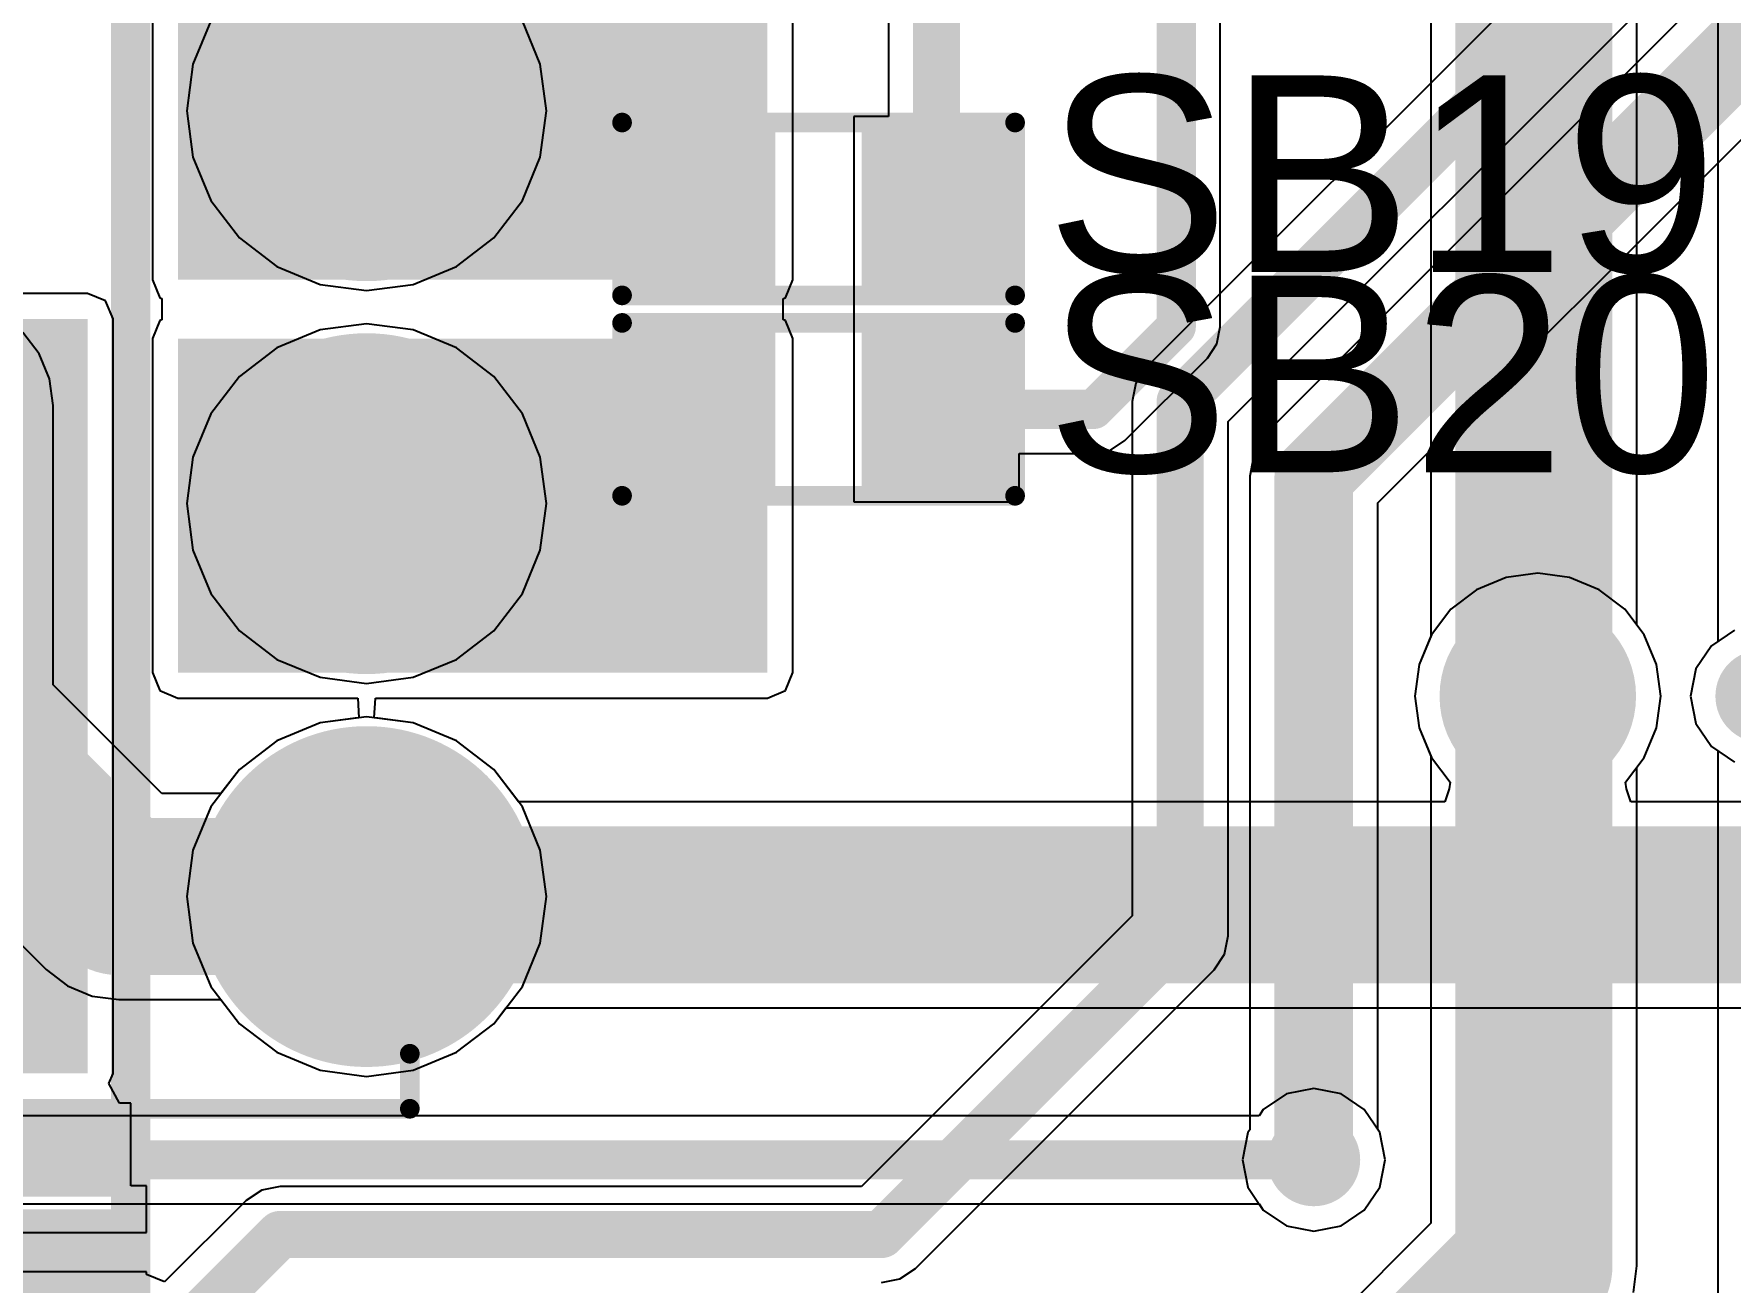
# Model space of a CAD drawing. Header units: millimetres. Extents: x 0 to 214, y 0 to 214.
# Drawn here: x 5.7644 to 6.1959, y 3.0629 to 3.3806 of the extents above; entities that cross this region are included whole.
import ezdxf

# ---------------------------------------------------------------- set-up
doc = ezdxf.new("R2010")
doc.units = ezdxf.units.MM
doc.header["$MEASUREMENT"] = 0
for name, color, linetype in [('BottomLayer', 5, 'Continuous'), ('BottomPaste', 16, 'Continuous'), ('BottomSolder', 6, 'Continuous'), ('Mechanical1', 6, 'Continuous'), ('MultiLayer', 9, 'Continuous'), ('PadHoleLayer', 156, 'Continuous'), ('TopLayer', 1, 'Continuous'), ('TopOverlay', 2, 'Continuous'), ('TopPaste', 8, 'Continuous'), ('TopSolder', 216, 'Continuous'), ('ViaHoleLayer', 16, 'Continuous')]:
    doc.layers.add(name, color=color, linetype=linetype)
doc.styles.add('Arial', font='', dxfattribs={"height": 0.2})
doc.styles.get('Arial').set_extended_font_data('Arial')

# ---------------------------------------------------------------- blocks, each defined once
blk = doc.blocks.new('DW254W_11_04_85_17')
at = {"layer": 'BottomLayer'}
h = blk.add_hatch(color=5, dxfattribs=at)
edge = h.paths.add_edge_path()
edge.add_arc((0.1, 0), 0.03937, 0, 360)
h = blk.add_hatch(color=5, dxfattribs=at)
edge = h.paths.add_edge_path()
edge.add_arc((0.2, 0), 0.03937, 0, 360)
h = blk.add_hatch(color=5, dxfattribs=at)
edge = h.paths.add_edge_path()
edge.add_arc((0.3, 0), 0.03937, 0, 360)
at = {"layer": 'BottomSolder'}
h = blk.add_hatch(color=6, dxfattribs=at)
edge = h.paths.add_edge_path()
edge.add_arc((0.1, 0), 0.04337, 0, 360)
h = blk.add_hatch(color=6, dxfattribs=at)
edge = h.paths.add_edge_path()
edge.add_arc((0.2, 0), 0.04337, 0, 360)
h = blk.add_hatch(color=6, dxfattribs=at)
edge = h.paths.add_edge_path()
edge.add_arc((0.3, 0), 0.04337, 0, 360)
at = {"layer": 'MultiLayer'}
h = blk.add_hatch(color=9, dxfattribs=at)
edge = h.paths.add_edge_path()
edge.add_arc((0.1, 0), 0.03937, 0, 360)
h = blk.add_hatch(color=9, dxfattribs=at)
edge = h.paths.add_edge_path()
edge.add_arc((0.2, 0), 0.03937, 0, 360)
h = blk.add_hatch(color=9, dxfattribs=at)
edge = h.paths.add_edge_path()
edge.add_arc((0.3, 0), 0.03937, 0, 360)
at = {"layer": 'PadHoleLayer'}
h = blk.add_hatch(color=156, dxfattribs=at)
edge = h.paths.add_edge_path()
edge.add_arc((0.1, 0), 0.02008, 0, 360)
h = blk.add_hatch(color=156, dxfattribs=at)
edge = h.paths.add_edge_path()
edge.add_arc((0.2, 0), 0.02008, 0, 360)
h = blk.add_hatch(color=156, dxfattribs=at)
edge = h.paths.add_edge_path()
edge.add_arc((0.3, 0), 0.02008, 0, 360)
at = {"layer": 'TopLayer'}
h = blk.add_hatch(color=1, dxfattribs=at)
edge = h.paths.add_edge_path()
edge.add_arc((0.1, 0), 0.03937, 0, 360)
h = blk.add_hatch(color=1, dxfattribs=at)
edge = h.paths.add_edge_path()
edge.add_arc((0.2, 0), 0.03937, 0, 360)
h = blk.add_hatch(color=1, dxfattribs=at)
edge = h.paths.add_edge_path()
edge.add_arc((0.3, 0), 0.03937, 0, 360)
at = {"layer": 'TopSolder'}
h = blk.add_hatch(color=216, dxfattribs=at)
edge = h.paths.add_edge_path()
edge.add_arc((0.1, 0), 0.04337, 0, 360)
h = blk.add_hatch(color=216, dxfattribs=at)
edge = h.paths.add_edge_path()
edge.add_arc((0.2, 0), 0.04337, 0, 360)
h = blk.add_hatch(color=216, dxfattribs=at)
edge = h.paths.add_edge_path()
edge.add_arc((0.3, 0), 0.04337, 0, 360)
at = {"layer": 'TopOverlay', "const_width": 0.005}
for points in [[(0.354, 0.011), (0.34, 0.011)], [(0.354, -0.383), (0.354, 0.011)]]:
    blk.add_lwpolyline(points, dxfattribs=at)
at = {"layer": 'TopOverlay', "const_width": 0.0025}
for points in [[(0.33875, 0.011, 1), (0.34125, 0.011, 1)], [(0.35275, 0.011, 1), (0.35525, 0.011, 1)], [(0.35275, 0.011, 1), (0.35525, 0.011, 1)]]:
    blk.add_lwpolyline(points, format="xyb", close=True, dxfattribs=at)
blk = doc.blocks.new('16_QSOP_B_97')
at = {"layer": 'BottomLayer'}
for points in [[(-0.0689, 0.08061), (-0.12598, 0.08061), (-0.12598, 0.09439), (-0.0689, 0.09439)], [(0.12598, 0.08061), (0.0689, 0.08061), (0.0689, 0.09439), (0.12598, 0.09439)], [(-0.0689, 0.05561), (-0.12598, 0.05561), (-0.12598, 0.06939), (-0.0689, 0.06939)], [(0.12598, 0.05561), (0.0689, 0.05561), (0.0689, 0.06939), (0.12598, 0.06939)], [(-0.0689, 0.03061), (-0.12598, 0.03061), (-0.12598, 0.04439), (-0.0689, 0.04439)], [(0.12598, 0.03061), (0.0689, 0.03061), (0.0689, 0.04439), (0.12598, 0.04439)], [(-0.0689, 0.00561), (-0.12598, 0.00561), (-0.12598, 0.01939), (-0.0689, 0.01939)], [(0.12598, 0.00561), (0.0689, 0.00561), (0.0689, 0.01939), (0.12598, 0.01939)], [(-0.0689, -0.01939), (-0.12598, -0.01939), (-0.12598, -0.00561), (-0.0689, -0.00561)], [(0.12598, -0.01939), (0.0689, -0.01939), (0.0689, -0.00561), (0.12598, -0.00561)], [(-0.0689, -0.04439), (-0.12598, -0.04439), (-0.12598, -0.03061), (-0.0689, -0.03061)], [(0.12598, -0.04439), (0.0689, -0.04439), (0.0689, -0.03061), (0.12598, -0.03061)], [(-0.0689, -0.06939), (-0.12598, -0.06939), (-0.12598, -0.05561), (-0.0689, -0.05561)], [(0.12598, -0.06939), (0.0689, -0.06939), (0.0689, -0.05561), (0.12598, -0.05561)], [(-0.0689, -0.09439), (-0.12598, -0.09439), (-0.12598, -0.08061), (-0.0689, -0.08061)], [(0.12598, -0.09439), (0.0689, -0.09439), (0.0689, -0.08061), (0.12598, -0.08061)]]:
    blk.add_hatch(color=5, dxfattribs=at).paths.add_polyline_path(points)
at = {"layer": 'BottomPaste'}
for points in [[(-0.0689, 0.08061), (-0.12598, 0.08061), (-0.12598, 0.09439), (-0.0689, 0.09439)], [(0.12598, 0.08061), (0.0689, 0.08061), (0.0689, 0.09439), (0.12598, 0.09439)], [(-0.0689, 0.05561), (-0.12598, 0.05561), (-0.12598, 0.06939), (-0.0689, 0.06939)], [(0.12598, 0.05561), (0.0689, 0.05561), (0.0689, 0.06939), (0.12598, 0.06939)], [(-0.0689, 0.03061), (-0.12598, 0.03061), (-0.12598, 0.04439), (-0.0689, 0.04439)], [(0.12598, 0.03061), (0.0689, 0.03061), (0.0689, 0.04439), (0.12598, 0.04439)], [(-0.0689, 0.00561), (-0.12598, 0.00561), (-0.12598, 0.01939), (-0.0689, 0.01939)], [(0.12598, 0.00561), (0.0689, 0.00561), (0.0689, 0.01939), (0.12598, 0.01939)], [(-0.0689, -0.01939), (-0.12598, -0.01939), (-0.12598, -0.00561), (-0.0689, -0.00561)], [(0.12598, -0.01939), (0.0689, -0.01939), (0.0689, -0.00561), (0.12598, -0.00561)], [(-0.0689, -0.04439), (-0.12598, -0.04439), (-0.12598, -0.03061), (-0.0689, -0.03061)], [(0.12598, -0.04439), (0.0689, -0.04439), (0.0689, -0.03061), (0.12598, -0.03061)], [(-0.0689, -0.06939), (-0.12598, -0.06939), (-0.12598, -0.05561), (-0.0689, -0.05561)], [(0.12598, -0.06939), (0.0689, -0.06939), (0.0689, -0.05561), (0.12598, -0.05561)], [(-0.0689, -0.09439), (-0.12598, -0.09439), (-0.12598, -0.08061), (-0.0689, -0.08061)], [(0.12598, -0.09439), (0.0689, -0.09439), (0.0689, -0.08061), (0.12598, -0.08061)]]:
    blk.add_hatch(color=16, dxfattribs=at).paths.add_polyline_path(points)
at = {"layer": 'BottomSolder'}
for points in [[(-0.0649, 0.07661), (-0.12998, 0.07661), (-0.12998, 0.09839), (-0.0649, 0.09839)], [(0.12998, 0.07661), (0.0649, 0.07661), (0.0649, 0.09839), (0.12998, 0.09839)], [(-0.0649, 0.05161), (-0.12998, 0.05161), (-0.12998, 0.07339), (-0.0649, 0.07339)], [(0.12998, 0.05161), (0.0649, 0.05161), (0.0649, 0.07339), (0.12998, 0.07339)], [(-0.0649, 0.02661), (-0.12998, 0.02661), (-0.12998, 0.04839), (-0.0649, 0.04839)], [(0.12998, 0.02661), (0.0649, 0.02661), (0.0649, 0.04839), (0.12998, 0.04839)], [(-0.0649, 0.00161), (-0.12998, 0.00161), (-0.12998, 0.02339), (-0.0649, 0.02339)], [(0.12998, 0.00161), (0.0649, 0.00161), (0.0649, 0.02339), (0.12998, 0.02339)], [(-0.0649, -0.02339), (-0.12998, -0.02339), (-0.12998, -0.00161), (-0.0649, -0.00161)], [(0.12998, -0.02339), (0.0649, -0.02339), (0.0649, -0.00161), (0.12998, -0.00161)], [(-0.0649, -0.04839), (-0.12998, -0.04839), (-0.12998, -0.02661), (-0.0649, -0.02661)], [(0.12998, -0.04839), (0.0649, -0.04839), (0.0649, -0.02661), (0.12998, -0.02661)], [(-0.0649, -0.07339), (-0.12998, -0.07339), (-0.12998, -0.05161), (-0.0649, -0.05161)], [(0.12998, -0.07339), (0.0649, -0.07339), (0.0649, -0.05161), (0.12998, -0.05161)], [(-0.0649, -0.09839), (-0.12998, -0.09839), (-0.12998, -0.07661), (-0.0649, -0.07661)], [(0.12998, -0.09839), (0.0649, -0.09839), (0.0649, -0.07661), (0.12998, -0.07661)]]:
    blk.add_hatch(color=6, dxfattribs=at).paths.add_polyline_path(points)
blk = doc.blocks.new('S______B______119')
at = {"layer": 'TopLayer'}
for points in [[(-0.045, -0.0175), (-0.045, 0.0175), (-0.015, 0.0175), (-0.015, -0.0175)], [(0.015, -0.0175), (0.015, 0.0175), (0.045, 0.0175), (0.045, -0.0175)]]:
    blk.add_hatch(color=1, dxfattribs=at).paths.add_polyline_path(points)
at = {"layer": 'TopPaste'}
for points in [[(-0.045, -0.0175), (-0.045, 0.0175), (-0.015, 0.0175), (-0.015, -0.0175)], [(0.015, -0.0175), (0.015, 0.0175), (0.045, 0.0175), (0.045, -0.0175)]]:
    blk.add_hatch(color=8, dxfattribs=at).paths.add_polyline_path(points)
at = {"layer": 'TopSolder'}
for points in [[(-0.049, -0.0215), (-0.049, 0.0215), (-0.011, 0.0215), (-0.011, -0.0215)], [(0.011, -0.0215), (0.011, 0.0215), (0.049, 0.0215), (0.049, -0.0215)]]:
    blk.add_hatch(color=216, dxfattribs=at).paths.add_polyline_path(points)
at = {"layer": 'TopOverlay', "const_width": 0.005}
for points in [[(-0.05, 0.022), (-0.05, -0.022)], [(0.05, 0.022), (-0.05, 0.022)], [(0.05, 0.022), (0.05, -0.022)], [(0.05, -0.022), (-0.05, -0.022)]]:
    blk.add_lwpolyline(points, dxfattribs=at)
at = {"layer": 'TopOverlay', "const_width": 0.0025}
for points in [[(-0.05125, 0.022, 1), (-0.04875, 0.022, 1)], [(-0.05125, 0.022, 1), (-0.04875, 0.022, 1)], [(0.04875, 0.022, 1), (0.05125, 0.022, 1)], [(0.04875, 0.022, 1), (0.05125, 0.022, 1)], [(-0.05125, -0.022, 1), (-0.04875, -0.022, 1)], [(-0.05125, -0.022, 1), (-0.04875, -0.022, 1)], [(0.04875, -0.022, 1), (0.05125, -0.022, 1)], [(0.04875, -0.022, 1), (0.05125, -0.022, 1)]]:
    blk.add_lwpolyline(points, format="xyb", close=True, dxfattribs=at)
blk = doc.blocks.new('S______B______120')
at = {"layer": 'TopLayer'}
for points in [[(-0.045, -0.0175), (-0.045, 0.0175), (-0.015, 0.0175), (-0.015, -0.0175)], [(0.015, -0.0175), (0.015, 0.0175), (0.045, 0.0175), (0.045, -0.0175)]]:
    blk.add_hatch(color=1, dxfattribs=at).paths.add_polyline_path(points)
at = {"layer": 'TopPaste'}
for points in [[(-0.045, -0.0175), (-0.045, 0.0175), (-0.015, 0.0175), (-0.015, -0.0175)], [(0.015, -0.0175), (0.015, 0.0175), (0.045, 0.0175), (0.045, -0.0175)]]:
    blk.add_hatch(color=8, dxfattribs=at).paths.add_polyline_path(points)
at = {"layer": 'TopSolder'}
for points in [[(-0.049, -0.0215), (-0.049, 0.0215), (-0.011, 0.0215), (-0.011, -0.0215)], [(0.011, -0.0215), (0.011, 0.0215), (0.049, 0.0215), (0.049, -0.0215)]]:
    blk.add_hatch(color=216, dxfattribs=at).paths.add_polyline_path(points)
at = {"layer": 'TopOverlay', "const_width": 0.005}
for points in [[(-0.05, 0.022), (-0.05, -0.022)], [(0.05, 0.022), (-0.05, 0.022)], [(0.05, 0.022), (0.05, -0.022)], [(0.05, -0.022), (-0.05, -0.022)]]:
    blk.add_lwpolyline(points, dxfattribs=at)
at = {"layer": 'TopOverlay', "const_width": 0.0025}
for points in [[(-0.05125, 0.022, 1), (-0.04875, 0.022, 1)], [(-0.05125, 0.022, 1), (-0.04875, 0.022, 1)], [(0.04875, 0.022, 1), (0.05125, 0.022, 1)], [(0.04875, 0.022, 1), (0.05125, 0.022, 1)], [(-0.05125, -0.022, 1), (-0.04875, -0.022, 1)], [(-0.05125, -0.022, 1), (-0.04875, -0.022, 1)], [(0.04875, -0.022, 1), (0.05125, -0.022, 1)], [(0.04875, -0.022, 1), (0.05125, -0.022, 1)]]:
    blk.add_lwpolyline(points, format="xyb", close=True, dxfattribs=at)

msp = doc.modelspace()

# ---------------------------------------------------------------- hatches: boundary and pattern name
at = {"layer": 'BottomLayer'}
for points in [[(5.615, 3.224), (5.778, 3.224), (5.778, 3.308), (5.615, 3.308)], [(5.66068, 3.116), (5.778, 3.116), (5.778, 3.308), (5.66068, 3.308)]]:
    msp.add_hatch(color=5, dxfattribs=at).paths.add_polyline_path(points)
h = msp.add_hatch(color=5, dxfattribs=at)
edge = h.paths.add_edge_path()
edge.add_arc((6.147, 3.212), 0.025, 0, 360)
h = msp.add_hatch(color=5, dxfattribs=at)
edge = h.paths.add_edge_path()
edge.add_arc((6.204, 3.212), 0.01181, 0, 360)
h = msp.add_hatch(color=5, dxfattribs=at)
edge = h.paths.add_edge_path()
edge.add_arc((6.09, 3.094), 0.01181, 0, 360)
at = {"layer": 'BottomSolder'}
h = msp.add_hatch(color=6, dxfattribs=at)
edge = h.paths.add_edge_path()
edge.add_arc((6.147, 3.212), 0.014, 0, 360)
h = msp.add_hatch(color=6, dxfattribs=at)
edge = h.paths.add_edge_path()
edge.add_arc((6.09, 3.094), 0.00591, 0, 360)
at = {"layer": 'TopLayer'}
for points in [[(5.801, 3.318), (5.951, 3.318), (5.951, 3.403), (5.801, 3.403)], [(5.801, 3.218), (5.951, 3.218), (5.951, 3.303), (5.801, 3.303)]]:
    msp.add_hatch(color=1, dxfattribs=at).paths.add_polyline_path(points)
h = msp.add_hatch(color=1, dxfattribs=at)
edge = h.paths.add_edge_path()
edge.add_arc((6.147, 3.212), 0.025, 0, 360)
h = msp.add_hatch(color=1, dxfattribs=at)
edge = h.paths.add_edge_path()
edge.add_arc((6.204, 3.212), 0.01181, 0, 360)
h = msp.add_hatch(color=1, dxfattribs=at)
edge = h.paths.add_edge_path()
edge.add_arc((6.09, 3.094), 0.01181, 0, 360)
at = {"layer": 'TopSolder'}
h = msp.add_hatch(color=216, dxfattribs=at)
edge = h.paths.add_edge_path()
edge.add_arc((6.147, 3.212), 0.014, 0, 360)
h = msp.add_hatch(color=216, dxfattribs=at)
edge = h.paths.add_edge_path()
edge.add_arc((6.09, 3.094), 0.00591, 0, 360)
at = {"layer": 'ViaHoleLayer'}
h = msp.add_hatch(color=16, dxfattribs=at)
edge = h.paths.add_edge_path()
edge.add_arc((6.147, 3.212), 0.014, 0, 360)
h = msp.add_hatch(color=16, dxfattribs=at)
edge = h.paths.add_edge_path()
edge.add_arc((6.09, 3.094), 0.00591, 0, 360)

# ---------------------------------------------------------------- linework, layer by layer
at = {"layer": 'BottomLayer'}
for p, q in [((6.33776, 3.58607), (6.04735, 3.29565)), ((6.06824, 3.28193), (6.35865, 3.57235)), ((6.29846, 3.49954), (6.07846, 3.27954)), ((6.10631, 3.26124), (6.31676, 3.47169)), ((5.80937, 3.38388), (5.8048, 3.37284)), ((5.8932, 3.37284), (5.88863, 3.38388)), ((5.8048, 3.37284), (5.80324, 3.361)), ((5.89476, 3.361), (5.8932, 3.37284)), ((5.80324, 3.361), (5.8048, 3.34916)), ((5.8932, 3.34916), (5.89476, 3.361)), ((5.8048, 3.34916), (5.80937, 3.33812)), ((5.88863, 3.33812), (5.8932, 3.34916)), ((5.80937, 3.33812), (5.81664, 3.32864)), ((5.88136, 3.32864), (5.88863, 3.33812)), ((5.81664, 3.32864), (5.82612, 3.32137)), ((5.87188, 3.32137), (5.88136, 3.32864)), ((5.82612, 3.32137), (5.83716, 3.3168)), ((5.86084, 3.3168), (5.87188, 3.32137)), ((5.778, 3.31449), (5.615, 3.31449)), ((5.78259, 3.31259), (5.778, 3.31449)), ((5.83716, 3.3168), (5.849, 3.31524)), ((5.849, 3.31524), (5.86084, 3.3168)), ((5.78449, 3.308), (5.78259, 3.31259)), ((5.78449, 3.116), (5.78449, 3.308)), ((5.849, 3.30676), (5.83716, 3.3052)), ((5.86084, 3.3052), (5.849, 3.30676)), ((5.83716, 3.3052), (5.82612, 3.30063)), ((5.87188, 3.30063), (5.86084, 3.3052)), ((5.82612, 3.30063), (5.81664, 3.29336)), ((5.88136, 3.29336), (5.87188, 3.30063)), ((5.81664, 3.29336), (5.80937, 3.28388)), ((5.88863, 3.28388), (5.88136, 3.29336)), ((6.04735, 3.29565), (6.0447, 3.29168)), ((6.0447, 3.29168), (6.04376, 3.287)), ((6.04376, 3.287), (6.04376, 3.15607)), ((5.80937, 3.28388), (5.8048, 3.27284)), ((5.8932, 3.27284), (5.88863, 3.28388)), ((6.06824, 3.151), (6.06824, 3.28193)), ((6.07846, 3.27954), (6.07493, 3.27424)), ((5.8048, 3.27284), (5.80324, 3.261)), ((5.89476, 3.261), (5.8932, 3.27284)), ((6.07493, 3.27424), (6.07369, 3.268)), ((6.07369, 3.268), (6.07369, 3.10164)), ((5.80324, 3.261), (5.8048, 3.24916)), ((5.8932, 3.24916), (5.89476, 3.261)), ((6.10631, 3.10164), (6.10631, 3.26124)), ((5.8048, 3.24916), (5.80937, 3.23812)), ((5.88863, 3.23812), (5.8932, 3.24916)), ((6.13891, 3.2422), (6.13137, 3.23908)), ((6.147, 3.24327), (6.13891, 3.2422)), ((6.15509, 3.2422), (6.147, 3.24327)), ((6.16263, 3.23908), (6.15509, 3.2422)), ((5.80937, 3.23812), (5.81664, 3.22864)), ((5.88136, 3.22864), (5.88863, 3.23812)), ((6.13137, 3.23908), (6.12489, 3.23411)), ((6.16911, 3.23411), (6.16263, 3.23908)), ((6.12489, 3.23411), (6.11992, 3.22763)), ((6.17408, 3.22763), (6.16911, 3.23411)), ((5.81664, 3.22864), (5.82612, 3.22137)), ((5.87188, 3.22137), (5.88136, 3.22864)), ((6.19705, 3.22878), (6.19116, 3.22484)), ((6.11992, 3.22763), (6.1168, 3.22009)), ((6.1772, 3.22009), (6.17408, 3.22763)), ((6.19116, 3.22484), (6.18722, 3.21895)), ((5.82612, 3.22137), (5.83716, 3.2168)), ((5.86084, 3.2168), (5.87188, 3.22137)), ((6.1168, 3.22009), (6.11573, 3.212)), ((6.17827, 3.212), (6.1772, 3.22009)), ((5.83716, 3.2168), (5.849, 3.21524)), ((5.849, 3.21524), (5.86084, 3.2168)), ((6.18722, 3.21895), (6.18584, 3.212)), ((6.11573, 3.212), (6.1168, 3.20391)), ((6.1772, 3.20391), (6.17827, 3.212)), ((6.18584, 3.212), (6.18722, 3.20505)), ((5.849, 3.20676), (5.83716, 3.2052)), ((5.86084, 3.2052), (5.849, 3.20676)), ((5.83716, 3.2052), (5.82612, 3.20063)), ((5.87188, 3.20063), (5.86084, 3.2052)), ((6.1168, 3.20391), (6.11978, 3.19672)), ((6.17408, 3.19637), (6.1772, 3.20391)), ((6.18722, 3.20505), (6.19116, 3.19916)), ((5.82612, 3.20063), (5.81664, 3.19336)), ((5.88136, 3.19336), (5.87188, 3.20063)), ((6.19116, 3.19916), (6.19278, 3.19807)), ((6.19278, 3.19807), (6.19278, 2.83965)), ((6.11978, 3.19672), (6.11978, 3.07786)), ((6.17222, 3.19395), (6.17408, 3.19637)), ((6.17222, 3.067), (6.17222, 3.19395)), ((5.81664, 3.19336), (5.80937, 3.18388)), ((5.88863, 3.18388), (5.88136, 3.19336)), ((5.80937, 3.18388), (5.8048, 3.17284)), ((5.8932, 3.17284), (5.88863, 3.18388)), ((5.8048, 3.17284), (5.80324, 3.161)), ((5.89476, 3.161), (5.8932, 3.17284)), ((5.80324, 3.161), (5.8048, 3.14916)), ((5.8932, 3.14916), (5.89476, 3.161)), ((6.04376, 3.15607), (5.97493, 3.08724)), ((6.0673, 3.14632), (6.06824, 3.151)), ((5.8048, 3.14916), (5.80937, 3.13812)), ((5.88863, 3.13812), (5.8932, 3.14916)), ((6.06465, 3.14235), (6.0673, 3.14632)), ((5.98865, 3.06635), (6.06465, 3.14235)), ((5.80937, 3.13812), (5.81664, 3.12864)), ((5.88136, 3.12864), (5.88863, 3.13812)), ((5.81664, 3.12864), (5.82612, 3.12137)), ((5.87188, 3.12137), (5.88136, 3.12864)), ((5.82612, 3.12137), (5.83716, 3.1168)), ((5.86084, 3.1168), (5.87188, 3.12137)), ((5.78341, 3.11339), (5.78449, 3.116)), ((5.83716, 3.1168), (5.849, 3.11524)), ((5.849, 3.11524), (5.86084, 3.1168)), ((5.78611, 3.10839), (5.78341, 3.11339)), ((5.78898, 3.10839), (5.78611, 3.10839)), ((5.78898, 3.08739), (5.78898, 3.10839)), ((6.07322, 3.10095), (6.07184, 3.094)), ((6.07369, 3.10164), (6.07322, 3.10095)), ((6.10678, 3.10095), (6.10631, 3.10164)), ((6.10816, 3.094), (6.10678, 3.10095)), ((6.07184, 3.094), (6.07322, 3.08705)), ((6.10678, 3.08705), (6.10816, 3.094)), ((5.79298, 3.08739), (5.78898, 3.08739)), ((5.79298, 3.0755), (5.79298, 3.08739)), ((5.82232, 3.0863), (5.81835, 3.08365)), ((5.827, 3.08724), (5.82232, 3.0863)), ((5.97493, 3.08724), (5.827, 3.08724)), ((6.07322, 3.08705), (6.07716, 3.08116)), ((6.10284, 3.08116), (6.10678, 3.08705)), ((5.81835, 3.08365), (5.7976, 3.06291)), ((6.11978, 3.07786), (6.07514, 3.03322)), ((6.07716, 3.08116), (6.08305, 3.07722)), ((6.08305, 3.07722), (6.09, 3.07584)), ((6.09, 3.07584), (6.09695, 3.07722)), ((6.09695, 3.07722), (6.10284, 3.08116)), ((5.75444, 3.0755), (5.79298, 3.0755)), ((5.79298, 3.0655), (5.75444, 3.0655)), ((5.79298, 3.06482), (5.79298, 3.0655)), ((5.7976, 3.06291), (5.79298, 3.06482)), ((5.98468, 3.0637), (5.98865, 3.06635)), ((6.17133, 3.06021), (6.17222, 3.067)), ((6.17222, 3.067), (6.17222, 3.067)), ((5.98, 3.06276), (5.98468, 3.0637))]:
    msp.add_line(p, q, dxfattribs=at)
for points, const_width in [([(6.056, 3.287), (6.35, 3.581)], 0.012), ([(6.09, 3.268), (6.31, 3.488)], 0.02), ([(6.056, 3.151), (6.056, 3.287)], 0.012), ([(6.09, 3.094), (6.09, 3.268)], 0.02), ([(6.146, 3.067), (6.146, 3.212)], 0.04), ([(5.98, 3.075), (6.056, 3.151)], 0.012), ([(6.086, 3.007), (6.146, 3.067)], 0.04), ([(5.7975, 3.0455), (5.827, 3.075)], 0.012), ([(5.827, 3.075), (5.98, 3.075)], 0.012)]:
    msp.add_lwpolyline(points, dxfattribs=dict(at, const_width=const_width))
for points, const_width in [([(6.053, 3.287, 1), (6.059, 3.287, 1)], 0.006), ([(6.053, 3.287, 1), (6.059, 3.287, 1)], 0.006), ([(6.085, 3.268, 1), (6.095, 3.268, 1)], 0.01), ([(6.085, 3.268, 1), (6.095, 3.268, 1)], 0.01), ([(6.136, 3.212, 1), (6.156, 3.212, 1)], 0.02), ([(6.053, 3.151, 1), (6.059, 3.151, 1)], 0.006), ([(6.053, 3.151, 1), (6.059, 3.151, 1)], 0.006), ([(6.085, 3.094, 1), (6.095, 3.094, 1)], 0.01), ([(6.136, 3.067, 1), (6.156, 3.067, 1)], 0.02), ([(6.136, 3.067, 1), (6.156, 3.067, 1)], 0.02), ([(5.824, 3.075, 1), (5.83, 3.075, 1)], 0.006), ([(5.824, 3.075, 1), (5.83, 3.075, 1)], 0.006), ([(5.977, 3.075, 1), (5.983, 3.075, 1)], 0.006), ([(5.977, 3.075, 1), (5.983, 3.075, 1)], 0.006)]:
    msp.add_lwpolyline(points, format="xyb", close=True, dxfattribs=dict(at, const_width=const_width))
at = {"layer": 'Mechanical1', "const_width": 0.01}
msp.add_lwpolyline([(5.789, 2.303), (5.789, 3.5035)], dxfattribs=at)
at = {"layer": 'TopLayer'}
for p, q in [((6.17222, 3.23005), (6.17222, 3.57)), ((6.11978, 3.55914), (6.11978, 3.22728)), ((6.06622, 3.306), (6.06622, 3.528)), ((5.98176, 3.51093), (5.98176, 3.3595)), ((6.19278, 3.459), (6.19278, 3.22593)), ((5.79451, 3.403), (5.79451, 3.318)), ((5.95749, 3.318), (5.95749, 3.403)), ((5.98176, 3.3595), (5.973, 3.3595)), ((5.973, 3.3595), (5.973, 3.3125)), ((5.79451, 3.318), (5.79641, 3.31341)), ((5.95559, 3.31341), (5.95749, 3.318)), ((5.79641, 3.31341), (5.79689, 3.31321)), ((5.79689, 3.31321), (5.79689, 3.30779)), ((5.955, 3.31294), (5.95511, 3.31321)), ((5.955, 3.30806), (5.955, 3.31294)), ((5.95511, 3.31321), (5.95559, 3.31341)), ((5.973, 3.3125), (5.973, 3.3125)), ((5.973, 3.3125), (5.973, 3.3085)), ((5.79641, 3.30759), (5.79451, 3.303)), ((5.79689, 3.30779), (5.79641, 3.30759)), ((5.95511, 3.30779), (5.955, 3.30806)), ((5.95559, 3.30759), (5.95511, 3.30779)), ((5.95749, 3.303), (5.95559, 3.30759)), ((5.973, 3.3085), (5.973, 3.3085)), ((5.973, 3.3085), (5.973, 3.2615)), ((6.06536, 3.30171), (6.06622, 3.306)), ((6.06622, 3.306), (6.06622, 3.306)), ((5.76571, 3.29911), (5.76154, 3.30454)), ((5.79451, 3.303), (5.79451, 3.218)), ((5.95749, 3.218), (5.95749, 3.303)), ((6.06293, 3.29807), (6.06536, 3.30171)), ((5.76833, 3.29279), (5.76571, 3.29911)), ((6.04193, 3.27707), (6.06293, 3.29807)), ((6.06293, 3.29807), (6.06293, 3.29807)), ((5.76922, 3.286), (5.76833, 3.29279)), ((5.76922, 3.21486), (5.76922, 3.286)), ((5.76922, 3.286), (5.76922, 3.286)), ((6.03829, 3.27464), (6.04193, 3.27707)), ((6.015, 3.2615), (6.015, 3.27378)), ((6.015, 3.27378), (6.034, 3.27378)), ((6.034, 3.27378), (6.03829, 3.27464)), ((6.034, 3.27378), (6.034, 3.27378)), ((5.973, 3.2615), (6.015, 3.2615)), ((6.17408, 3.22763), (6.17222, 3.23005)), ((6.11978, 3.22728), (6.1168, 3.22009)), ((6.1772, 3.22009), (6.17408, 3.22763)), ((6.19116, 3.22484), (6.18722, 3.21895)), ((6.19278, 3.22593), (6.19116, 3.22484)), ((6.1168, 3.22009), (6.11573, 3.212)), ((6.17827, 3.212), (6.1772, 3.22009)), ((5.79451, 3.218), (5.79641, 3.21341)), ((5.95559, 3.21341), (5.95749, 3.218)), ((6.18722, 3.21895), (6.18584, 3.212)), ((5.79686, 3.18722), (5.76922, 3.21486)), ((5.79641, 3.21341), (5.801, 3.21151)), ((5.801, 3.21151), (5.84673, 3.21151)), ((5.84673, 3.21151), (5.84706, 3.20651)), ((5.85094, 3.20651), (5.85127, 3.21151)), ((5.85127, 3.21151), (5.951, 3.21151)), ((5.951, 3.21151), (5.95559, 3.21341)), ((6.11573, 3.212), (6.1168, 3.20391)), ((6.1772, 3.20391), (6.17827, 3.212)), ((6.18584, 3.212), (6.18722, 3.20505)), ((5.83716, 3.2052), (5.82612, 3.20063)), ((5.84611, 3.20638), (5.83716, 3.2052)), ((5.84706, 3.20651), (5.84611, 3.20638)), ((5.85189, 3.20638), (5.85094, 3.20651)), ((5.86084, 3.2052), (5.85189, 3.20638)), ((5.87188, 3.20063), (5.86084, 3.2052)), ((6.1168, 3.20391), (6.11992, 3.19637)), ((6.17408, 3.19637), (6.1772, 3.20391)), ((6.18722, 3.20505), (6.19116, 3.19916)), ((5.82612, 3.20063), (5.81664, 3.19336)), ((5.88136, 3.19336), (5.87188, 3.20063)), ((6.19116, 3.19916), (6.19705, 3.19522)), ((6.11992, 3.19637), (6.1247, 3.19014)), ((6.1693, 3.19014), (6.17408, 3.19637)), ((5.81664, 3.19336), (5.81194, 3.18722)), ((5.88767, 3.18514), (5.88136, 3.19336)), ((6.1247, 3.19014), (6.12442, 3.18841)), ((6.16958, 3.18841), (6.1693, 3.19014)), ((5.72446, 3.18546), (5.76746, 3.14246)), ((5.81194, 3.18722), (5.79686, 3.18722)), ((6.12331, 3.18514), (5.88767, 3.18514)), ((6.12442, 3.18841), (6.12331, 3.18514)), ((6.17069, 3.18514), (6.16958, 3.18841)), ((6.23792, 3.18514), (6.17069, 3.18514)), ((5.76746, 3.14246), (5.76746, 3.14246)), ((5.76746, 3.14246), (5.77289, 3.13829)), ((5.77289, 3.13829), (5.77921, 3.13567)), ((5.77921, 3.13567), (5.786, 3.13478)), ((5.786, 3.13478), (5.786, 3.13478)), ((5.786, 3.13478), (5.81194, 3.13478)), ((5.81194, 3.13478), (5.81664, 3.12864)), ((5.88136, 3.12864), (5.88446, 3.13269)), ((5.88446, 3.13269), (6.23176, 3.13269)), ((5.81664, 3.12864), (5.82612, 3.12137)), ((5.87188, 3.12137), (5.88136, 3.12864)), ((5.82612, 3.12137), (5.83716, 3.1168)), ((5.86084, 3.1168), (5.87188, 3.12137)), ((5.83716, 3.1168), (5.849, 3.11524)), ((5.849, 3.11524), (5.86084, 3.1168)), ((6.09, 3.11216), (6.08305, 3.11078)), ((6.09695, 3.11078), (6.09, 3.11216)), ((6.08305, 3.11078), (6.07716, 3.10684)), ((6.10284, 3.10684), (6.09695, 3.11078)), ((6.07607, 3.10522), (5.431, 3.10522)), ((6.07716, 3.10684), (6.07607, 3.10522)), ((6.10678, 3.10095), (6.10284, 3.10684)), ((6.10816, 3.094), (6.10678, 3.10095)), ((6.10678, 3.08705), (6.10816, 3.094)), ((6.10284, 3.08116), (6.10678, 3.08705)), ((5.43565, 3.08278), (6.07607, 3.08278)), ((6.07607, 3.08278), (6.07716, 3.08116)), ((6.07716, 3.08116), (6.08305, 3.07722)), ((6.08305, 3.07722), (6.09, 3.07584)), ((6.09, 3.07584), (6.09695, 3.07722)), ((6.09695, 3.07722), (6.10284, 3.08116))]:
    msp.add_line(p, q, dxfattribs=at)
for points, const_width in [([(6.146, 3.212), (6.146, 3.57)], 0.04), ([(6.055, 3.306), (6.055, 3.528)], 0.01), ([(5.994, 3.336), (5.994, 3.516)], 0.012), ([(6.034, 3.285), (6.055, 3.306)], 0.01), ([(5.994, 3.285), (6.034, 3.285)], 0.01), ([(5.743, 3.204), (5.786, 3.161)], 0.04), ([(5.786, 3.161), (5.849, 3.161)], 0.04), ([(5.85, 3.16), (5.85109, 3.15891)], 0.04), ([(5.85109, 3.15891), (6.24909, 3.15891)], 0.04), ([(5.431, 3.094), (6.09, 3.094)], 0.01)]:
    msp.add_lwpolyline(points, dxfattribs=dict(at, const_width=const_width))
for points, const_width in [([(5.991, 3.336, 1), (5.997, 3.336, 1)], 0.006), ([(6.0525, 3.306, 1), (6.0575, 3.306, 1)], 0.005), ([(6.0525, 3.306, 1), (6.0575, 3.306, 1)], 0.005), ([(5.9915, 3.285, 1), (5.9965, 3.285, 1)], 0.005), ([(6.0315, 3.285, 1), (6.0365, 3.285, 1)], 0.005), ([(6.0315, 3.285, 1), (6.0365, 3.285, 1)], 0.005), ([(6.136, 3.212, 1), (6.156, 3.212, 1)], 0.02), ([(5.776, 3.161, 1), (5.796, 3.161, 1)], 0.02), ([(5.776, 3.161, 1), (5.796, 3.161, 1)], 0.02), ([(5.839, 3.161, 1), (5.859, 3.161, 1)], 0.02), ([(5.84, 3.16, 1), (5.86, 3.16, 1)], 0.02), ([(5.84109, 3.15891, 1), (5.86109, 3.15891, 1)], 0.02), ([(5.84109, 3.15891, 1), (5.86109, 3.15891, 1)], 0.02), ([(6.0875, 3.094, 1), (6.0925, 3.094, 1)], 0.005)]:
    msp.add_lwpolyline(points, format="xyb", close=True, dxfattribs=dict(at, const_width=const_width))

# ---------------------------------------------------------------- block references
for name, p, rotation in [('DW254W_11_04_85_17', (5.849, 3.461), 270), ('S______B______120', (5.964, 3.336), 180), ('S______B______119', (5.964, 3.285), 180), ('16_QSOP_B_97', (5.657, 3.008), 180)]:
    msp.add_blockref(name, p, dxfattribs=dict(rotation=rotation))

# ---------------------------------------------------------------- texts
at = {"layer": 'TopOverlay', "style": 'Arial'}
for s, p in [('SB19', (6.02186, 3.31999)), ('SB20', (6.02191, 3.26899))]:
    msp.add_text(s, height=0.05, dxfattribs=at).set_placement(p)

doc.saveas('drawing.dxf')
